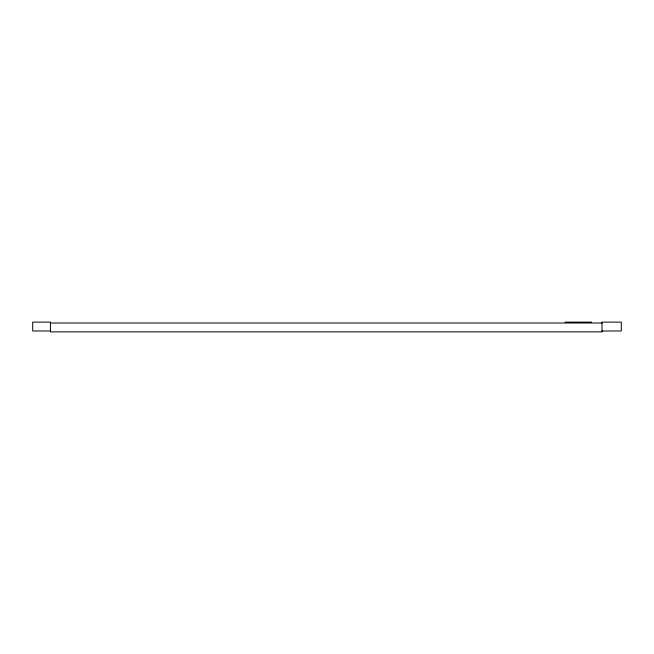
<?xml version="1.0" encoding="UTF-8"?>
<svg xmlns="http://www.w3.org/2000/svg" width="654" height="654" viewBox="0 0 654 654"><rect width="100%" height="100%" fill="white"/><g stroke="black" fill="none" stroke-linecap="round" stroke-linejoin="round"><path stroke-width="0.98" d="M565.081 322.128L591.657 322.128M50.432 323.011L601.982 323.011M50.432 330.989L32.7 330.989L32.7 322.128L50.432 322.128L50.432 331.872L601.982 331.872L601.982 322.128L621.3 322.128L621.3 330.989L601.982 330.989"/></g></svg>
